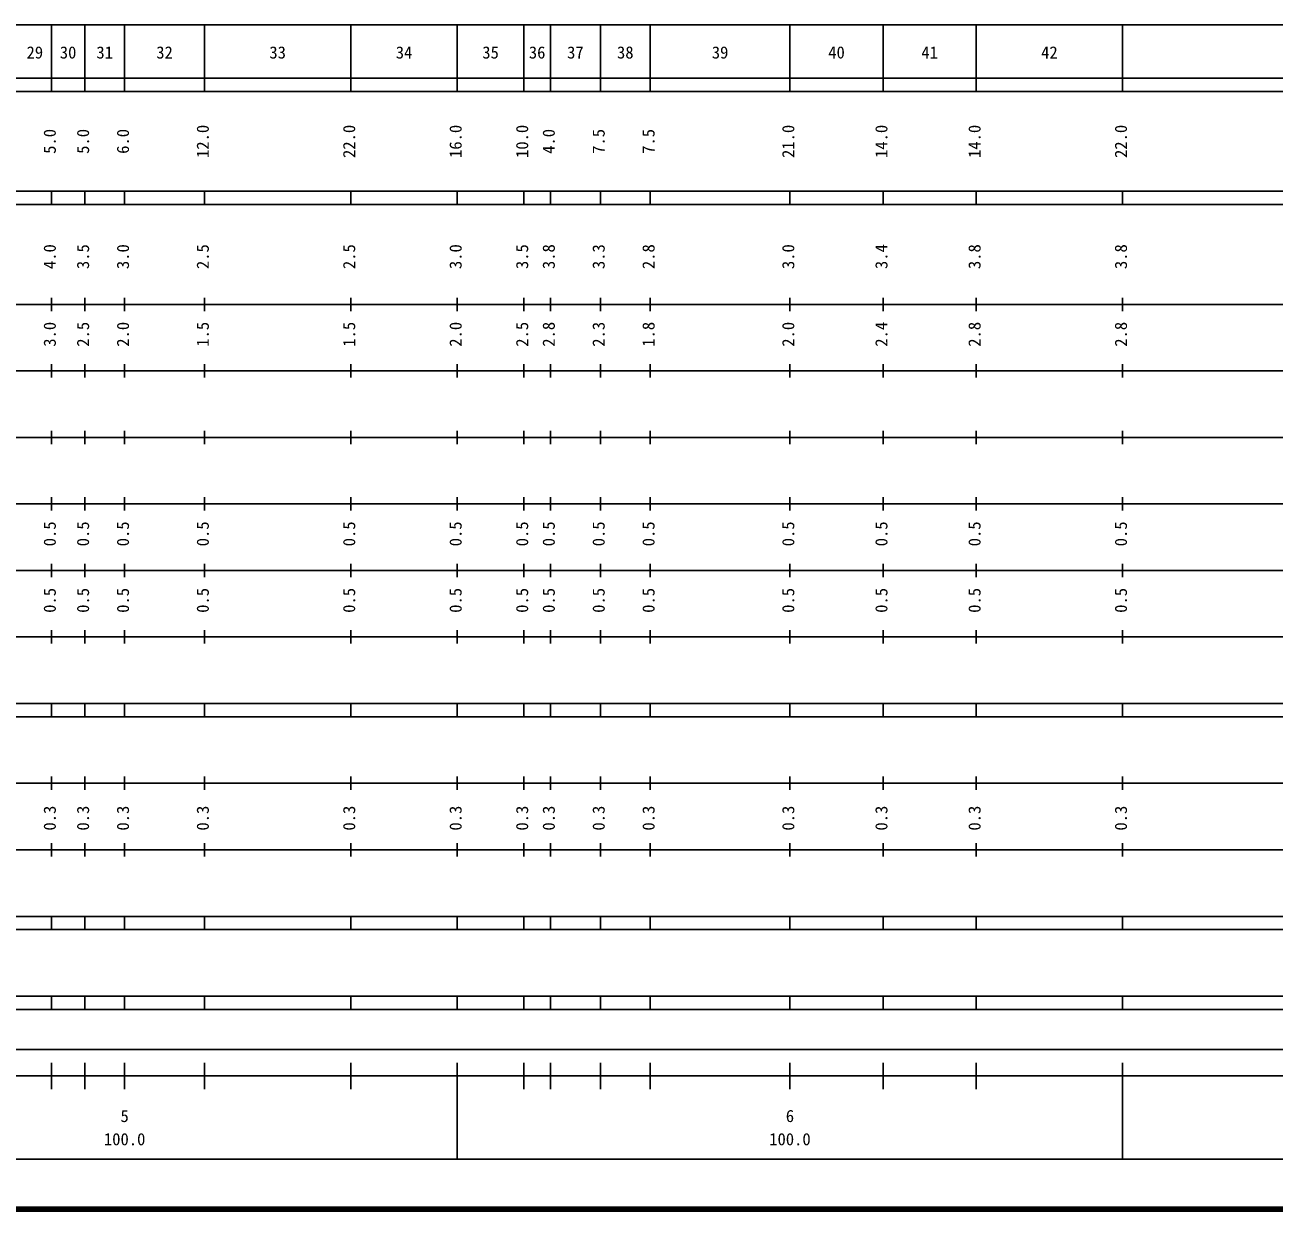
# Model space of a CAD drawing. Units: millimetres on the paper. Extents: x 40 to 680, y 20 to 380.
# Drawn here: x 303 to 490.8, y 20 to 198 of the extents above; entities that cross this region are included whole.
import ezdxf
from ezdxf.enums import TextEntityAlignment as Align

# ---------------------------------------------------------------- set-up
doc = ezdxf.new("R2010")
doc.units = ezdxf.units.MM
doc.layers.add('M-BGD-EXST', color=7, linetype='Continuous', lineweight=25)
doc.layers.add('M-TTL', color=2, linetype='Continuous', lineweight=140)
doc.styles.add('ＭＳ ゴシック', font='')
doc.styles.get('ＭＳ ゴシック').set_extended_font_data('MS Gothic')

msp = doc.modelspace()

# ---------------------------------------------------------------- linework, layer by layer
at = {"layer": 'M-BGD-EXST'}
for p, q in [((68, 198), (579, 198)), ((307, 188), (307, 198)), ((312, 188), (312, 198)), ((318, 188), (318, 198)), ((330, 188), (330, 198)), ((352, 188), (352, 198)), ((368, 188), (368, 198)), ((378, 188), (378, 198)), ((382, 188), (382, 198)), ((389.5, 188), (389.5, 198)), ((397, 188), (397, 198)), ((418, 188), (418, 198)), ((432, 188), (432, 198)), ((446, 188), (446, 198)), ((468, 188), (468, 198)), ((40, 190), (579, 190)), ((40, 188), (579, 188)), ((40, 173), (579, 173)), ((307, 171), (307, 173)), ((312, 171), (312, 173)), ((318, 171), (318, 173)), ((330, 171), (330, 173)), ((352, 171), (352, 173)), ((368, 171), (368, 173)), ((378, 171), (378, 173)), ((382, 171), (382, 173)), ((389.5, 171), (389.5, 173)), ((397, 171), (397, 173)), ((418, 171), (418, 173)), ((432, 171), (432, 173)), ((446, 171), (446, 173)), ((468, 171), (468, 173)), ((40, 171), (579, 171)), ((40, 156), (579, 156)), ((307, 155), (307, 157)), ((312, 155), (312, 157)), ((318, 155), (318, 157)), ((330, 155), (330, 157)), ((352, 155), (352, 157)), ((368, 155), (368, 157)), ((378, 155), (378, 157)), ((382, 155), (382, 157)), ((389.5, 155), (389.5, 157)), ((397, 155), (397, 157)), ((418, 155), (418, 157)), ((432, 155), (432, 157)), ((446, 155), (446, 157)), ((468, 155), (468, 157)), ((307, 145), (307, 147)), ((312, 145), (312, 147)), ((318, 145), (318, 147)), ((330, 145), (330, 147)), ((352, 145), (352, 147)), ((368, 145), (368, 147)), ((378, 145), (378, 147)), ((382, 145), (382, 147)), ((389.5, 145), (389.5, 147)), ((397, 145), (397, 147)), ((418, 145), (418, 147)), ((432, 145), (432, 147)), ((446, 145), (446, 147)), ((468, 145), (468, 147)), ((46, 146), (579, 146)), ((52, 136), (579, 136)), ((307, 135), (307, 137)), ((312, 135), (312, 137)), ((318, 135), (318, 137)), ((330, 135), (330, 137)), ((352, 135), (352, 137)), ((368, 135), (368, 137)), ((378, 135), (378, 137)), ((382, 135), (382, 137)), ((389.5, 135), (389.5, 137)), ((397, 135), (397, 137)), ((418, 135), (418, 137)), ((432, 135), (432, 137)), ((446, 135), (446, 137)), ((468, 135), (468, 137)), ((46, 126), (579, 126)), ((307, 125), (307, 127)), ((312, 125), (312, 127)), ((318, 125), (318, 127)), ((330, 125), (330, 127)), ((352, 125), (352, 127)), ((368, 125), (368, 127)), ((378, 125), (378, 127)), ((382, 125), (382, 127)), ((389.5, 125), (389.5, 127)), ((397, 125), (397, 127)), ((418, 125), (418, 127)), ((432, 125), (432, 127)), ((446, 125), (446, 127)), ((468, 125), (468, 127)), ((307, 115), (307, 117)), ((312, 115), (312, 117)), ((318, 115), (318, 117)), ((330, 115), (330, 117)), ((352, 115), (352, 117)), ((368, 115), (368, 117)), ((378, 115), (378, 117)), ((382, 115), (382, 117)), ((389.5, 115), (389.5, 117)), ((397, 115), (397, 117)), ((418, 115), (418, 117)), ((432, 115), (432, 117)), ((446, 115), (446, 117)), ((468, 115), (468, 117)), ((52, 116), (579, 116)), ((46, 106), (579, 106)), ((307, 105), (307, 107)), ((312, 105), (312, 107)), ((318, 105), (318, 107)), ((330, 105), (330, 107)), ((352, 105), (352, 107)), ((368, 105), (368, 107)), ((378, 105), (378, 107)), ((382, 105), (382, 107)), ((389.5, 105), (389.5, 107)), ((397, 105), (397, 107)), ((418, 105), (418, 107)), ((432, 105), (432, 107)), ((446, 105), (446, 107)), ((468, 105), (468, 107)), ((40, 96), (579, 96)), ((307, 94), (307, 96)), ((312, 94), (312, 96)), ((318, 94), (318, 96)), ((330, 94), (330, 96)), ((352, 94), (352, 96)), ((368, 94), (368, 96)), ((378, 94), (378, 96)), ((382, 94), (382, 96)), ((389.5, 94), (389.5, 96)), ((397, 94), (397, 96)), ((418, 94), (418, 96)), ((432, 94), (432, 96)), ((446, 94), (446, 96)), ((468, 94), (468, 96)), ((40, 94), (579, 94)), ((307, 83), (307, 85)), ((312, 83), (312, 85)), ((318, 83), (318, 85)), ((330, 83), (330, 85)), ((352, 83), (352, 85)), ((368, 83), (368, 85)), ((378, 83), (378, 85)), ((382, 83), (382, 85)), ((389.5, 83), (389.5, 85)), ((397, 83), (397, 85)), ((418, 83), (418, 85)), ((432, 83), (432, 85)), ((446, 83), (446, 85)), ((468, 83), (468, 85)), ((49, 84), (579, 84)), ((40, 74), (579, 74)), ((307, 73), (307, 75)), ((312, 73), (312, 75)), ((318, 73), (318, 75)), ((330, 73), (330, 75)), ((352, 73), (352, 75)), ((368, 73), (368, 75)), ((378, 73), (378, 75)), ((382, 73), (382, 75)), ((389.5, 73), (389.5, 75)), ((397, 73), (397, 75)), ((418, 73), (418, 75)), ((432, 73), (432, 75)), ((446, 73), (446, 75)), ((468, 73), (468, 75)), ((40, 64), (579, 64)), ((307, 62), (307, 64)), ((312, 62), (312, 64)), ((318, 62), (318, 64)), ((330, 62), (330, 64)), ((352, 62), (352, 64)), ((368, 62), (368, 64)), ((378, 62), (378, 64)), ((382, 62), (382, 64)), ((389.5, 62), (389.5, 64)), ((397, 62), (397, 64)), ((418, 62), (418, 64)), ((432, 62), (432, 64)), ((446, 62), (446, 64)), ((468, 62), (468, 64)), ((40, 62), (579, 62)), ((40, 52), (579, 52)), ((307, 50), (307, 52)), ((312, 50), (312, 52)), ((318, 50), (318, 52)), ((330, 50), (330, 52)), ((352, 50), (352, 52)), ((368, 50), (368, 52)), ((378, 50), (378, 52)), ((382, 50), (382, 52)), ((389.5, 50), (389.5, 52)), ((397, 50), (397, 52)), ((418, 50), (418, 52)), ((432, 50), (432, 52)), ((446, 50), (446, 52)), ((468, 50), (468, 52)), ((40, 50), (579, 50)), ((71, 44), (565, 44)), ((307, 38), (307, 42)), ((312, 38), (312, 42)), ((318, 38), (318, 42)), ((330, 38), (330, 42)), ((352, 38), (352, 42)), ((368, 27.5), (368, 42)), ((378, 38), (378, 42)), ((382, 38), (382, 42)), ((389.5, 38), (389.5, 42)), ((397, 38), (397, 42)), ((418, 38), (418, 42)), ((432, 38), (432, 42)), ((446, 38), (446, 42)), ((468, 27.5), (468, 42)), ((40, 40), (579, 40)), ((68, 27.5), (579, 27.5))]:
    msp.add_line(p, q, dxfattribs=at)
at = {"layer": 'M-TTL'}
msp.add_line((40, 20), (680, 20), dxfattribs=at)

# ---------------------------------------------------------------- texts
at = {"layer": 'M-BGD-EXST', "style": 'ＭＳ ゴシック'}
for s, p in [('29', (304.5, 192.405)), ('30', (309.5, 192.405)), ('31', (315, 192.405)), ('32', (324, 192.405)), ('33', (341, 192.405)), ('34', (360, 192.405)), ('35', (373, 192.405)), ('36', (380, 192.405)), ('37', (385.75, 192.405)), ('38', (393.25, 192.405)), ('39', (407.5, 192.405)), ('40', (425, 192.405)), ('41', (439, 192.405)), ('42', (457, 192.405)), ('5', (318, 32.523)), ('6', (418, 32.523)), ('100.0', (318, 29.033)), ('100.0', (418, 29.033))]:
    msp.add_text(s, height=1.833, dxfattribs=at).set_placement(p, align=Align.BOTTOM_CENTER)
for s, p in [('5.0', (308.203, 180.5)), ('5.0', (313.203, 180.5)), ('6.0', (319.203, 180.5)), ('12.0', (331.203, 180.5)), ('22.0', (353.203, 180.5)), ('16.0', (369.203, 180.5)), ('10.0', (379.203, 180.5)), ('4.0', (383.203, 180.5)), ('7.5', (390.703, 180.5)), ('7.5', (398.203, 180.5)), ('21.0', (419.203, 180.5)), ('14.0', (433.203, 180.5)), ('14.0', (447.203, 180.5)), ('22.0', (469.203, 180.5)), ('4.0', (308.203, 163.174)), ('3.5', (313.203, 163.174)), ('3.0', (319.203, 163.174)), ('2.5', (331.203, 163.174)), ('2.5', (353.203, 163.174)), ('3.0', (369.203, 163.174)), ('3.5', (379.203, 163.174)), ('3.8', (383.203, 163.174)), ('3.3', (390.703, 163.174)), ('2.8', (398.203, 163.174)), ('3.0', (419.203, 163.174)), ('3.4', (433.203, 163.174)), ('3.8', (447.203, 163.174)), ('3.8', (469.203, 163.174)), ('3.0', (308.203, 151.5)), ('2.5', (313.203, 151.5)), ('2.0', (319.203, 151.5)), ('1.5', (331.203, 151.5)), ('1.5', (353.203, 151.5)), ('2.0', (369.203, 151.5)), ('2.5', (379.203, 151.5)), ('2.8', (383.203, 151.5)), ('2.3', (390.703, 151.5)), ('1.8', (398.203, 151.5)), ('2.0', (419.203, 151.5)), ('2.4', (433.203, 151.5)), ('2.8', (447.203, 151.5)), ('2.8', (469.203, 151.5)), ('0.5', (308.203, 121.5)), ('0.5', (313.203, 121.5)), ('0.5', (319.203, 121.5)), ('0.5', (331.203, 121.5)), ('0.5', (353.203, 121.5)), ('0.5', (369.203, 121.5)), ('0.5', (379.203, 121.5)), ('0.5', (383.203, 121.5)), ('0.5', (390.703, 121.5)), ('0.5', (398.203, 121.5)), ('0.5', (419.203, 121.5)), ('0.5', (433.203, 121.5)), ('0.5', (447.203, 121.5)), ('0.5', (469.203, 121.5)), ('0.5', (308.203, 111.5)), ('0.5', (313.203, 111.5)), ('0.5', (319.203, 111.5)), ('0.5', (331.203, 111.5)), ('0.5', (353.203, 111.5)), ('0.5', (369.203, 111.5)), ('0.5', (379.203, 111.5)), ('0.5', (383.203, 111.5)), ('0.5', (390.703, 111.5)), ('0.5', (398.203, 111.5)), ('0.5', (419.203, 111.5)), ('0.5', (433.203, 111.5)), ('0.5', (447.203, 111.5)), ('0.5', (469.203, 111.5)), ('0.3', (308.203, 78.764)), ('0.3', (313.203, 78.764)), ('0.3', (319.203, 78.764)), ('0.3', (331.203, 78.764)), ('0.3', (353.203, 78.764)), ('0.3', (369.203, 78.764)), ('0.3', (379.203, 78.764)), ('0.3', (383.203, 78.764)), ('0.3', (390.703, 78.764)), ('0.3', (398.203, 78.764)), ('0.3', (419.203, 78.764)), ('0.3', (433.203, 78.764)), ('0.3', (447.203, 78.764)), ('0.3', (469.203, 78.764))]:
    msp.add_text(s, height=1.833, rotation=90, dxfattribs=at).set_placement(p, align=Align.BOTTOM_CENTER)

doc.saveas('drawing.dxf')
